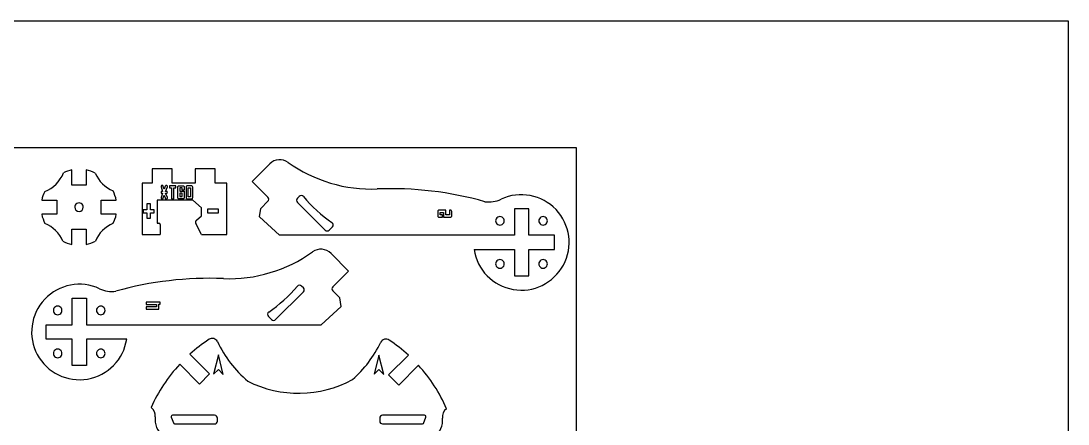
# Model space of a CAD drawing. Extents: x 88 to 1548, y 169 to 1230.
# Drawn here: x 576 to 1548, y 855 to 1230 of the extents above; entities that cross this region are included whole.
import ezdxf

# ---------------------------------------------------------------- set-up
doc = ezdxf.new("R2010")
doc.units = 0
doc.layers.add('corte', color=7, linetype='CONTINUOUS')
doc.layers.add('Grabado', color=7, linetype='CONTINUOUS')

msp = doc.modelspace()

# ---------------------------------------------------------------- linework, layer by layer
at = {"layer": 'corte', "color": 1}
for points in [[(623.671372, 1077.40107), (623.671372, 1091.53092)], [(636.95877, 1091.53092), (636.95877, 1077.40107)], [(698.1675, 1092.525525), (698.1675, 1079.23812)], [(716.769862, 1092.525525), (698.1675, 1092.525525)], [(716.769862, 1079.23812), (716.769862, 1092.525525)], [(738.0297, 1092.525525), (738.0297, 1079.23812)], [(756.6321, 1092.525525), (738.0297, 1092.525525)], [(756.6321, 1079.23812), (756.6321, 1092.525525)], [(805.640025, 1066.10943), (790.9128, 1080.836685), (807.2427, 1097.166622)], [(698.1675, 1079.23812), (688.866315, 1079.23812)], [(688.866315, 1079.23812), (688.866315, 1031.403495)], [(738.0297, 1079.23812), (716.769862, 1079.23812)], [(767.527725, 1079.23812), (756.6321, 1079.23812)], [(767.527725, 1031.403495), (767.527725, 1079.23812)], [(636.95877, 1077.40107), (623.671372, 1077.40107)], [(595.701127, 1063.560435), (609.830947, 1063.560435)], [(609.830947, 1063.560435), (609.830947, 1050.273037)], [(650.79948, 1063.560652), (664.929262, 1063.560652)], [(650.79948, 1050.273255), (650.79948, 1063.560652)], [(739.357808, 1044.939495), (744.00903, 1049.009295), (744.00903, 1056.31737), (736.03659, 1063.29327), (702.818085, 1063.29327), (702.818085, 1042.033395), (704.248433, 1042.033395)], [(816.4689, 1030.884787), (797.895225, 1047.996847), (799.1004, 1055.81151), (805.640025, 1062.35118)], [(832.8873, 1065.169867), (834.573525, 1066.856047)], [(858.653475, 1035.645465), (832.8873, 1061.411617)], [(609.830947, 1050.273037), (595.701172, 1050.273037)], [(664.929263, 1050.273255), (650.79948, 1050.273255)], [(1071.422475, 1017.59739), (1071.422475, 1030.884787), (1047.505125, 1030.884787), (1047.505125, 1055.466487), (1034.21775, 1055.466487), (1034.21775, 1030.884787), (816.4689, 1030.884787)], [(705.57717, 1040.704695), (705.57717, 1031.403495)], [(744.00903, 1031.403495), (738.740482, 1041.73197)], [(623.671665, 1036.432545), (636.959063, 1036.432545)], [(623.671665, 1022.30277), (623.671665, 1036.432545)], [(636.959062, 1036.432545), (636.95877, 1022.32872)], [(688.866315, 1031.403495), (705.57717, 1031.403495)], [(744.00903, 1031.403495), (767.527725, 1031.403495)], [(865.39245, 1038.626167), (862.411725, 1035.645465)], [(880.461675, 997.627552), (864.1317, 1013.957527)], [(996.8262, 1017.59739), (1034.21775, 1017.59739), (1034.21775, 993.015697), (1047.505125, 993.015697), (1047.505125, 1017.59739)], [(1047.505125, 1017.59739), (1071.422475, 1017.59739)], [(865.73445, 982.900297), (880.461675, 997.627552)], [(838.487175, 981.960735), (836.80095, 983.646922)], [(623.86932, 972.257355), (637.156718, 972.257355)], [(623.86932, 947.675661), (623.86932, 972.257355)], [(637.156718, 972.257355), (637.156718, 947.675661)], [(812.721, 952.436339), (838.487175, 978.202492)], [(872.274075, 972.602385), (865.73445, 979.142055)], [(873.479175, 964.787722), (872.274075, 972.602385)], [(854.9055, 947.675661), (873.479175, 964.787722)], [(805.982025, 955.417041), (808.96275, 952.436339)], [(599.951992, 947.675661), (623.86932, 947.675661)], [(599.951992, 934.388264), (599.951992, 947.675661)], [(637.156718, 947.675661), (854.9055, 947.675661)], [(623.86932, 934.388264), (599.951992, 934.388264)], [(623.86932, 909.806564), (623.86932, 934.388264)], [(637.156718, 934.388264), (637.156718, 909.806564)], [(674.548238, 934.388264), (637.156718, 934.388264)], [(723.7158, 910.990552), (742.035368, 892.63854), (751.431, 902.03415), (733.11141, 920.386162)], [(935.8956, 919.414155), (917.576025, 901.094587), (926.97165, 891.698977), (945.291225, 910.018545)], [(637.156718, 909.806564), (623.86932, 909.806564)], [(715.946362, 861.748942), (718.272127, 855.980842)], [(756.108, 863.574577), (717.178703, 863.574577)], [(719.639385, 855.602137), (756.108, 855.602137)], [(758.76555, 858.259612), (758.76555, 860.917095)], [(909.30195, 860.917095), (909.30195, 858.259612)], [(950.888775, 863.574577), (911.959425, 863.574577)], [(911.959425, 855.602137), (948.428025, 855.602137)], [(949.79535, 855.980842), (952.1211, 861.748942)]]:
    msp.add_lwpolyline(points, dxfattribs=at)
for points in [[(634.301438, 1056.916845)], [(1020.850575, 1040.265697)], [(1060.872225, 1040.265697)], [(1020.850575, 1000.250715)], [(1060.872225, 1000.24404)], [(610.50219, 965.029005)], [(650.52384, 965.029005)], [(610.50219, 925.007354)], [(650.52384, 925.014021)]]:
    msp.add_lwpolyline(points, close=True, dxfattribs=at)
for points in [[(824.377125, 1098.57222), (819.091152, 1102.359494), (811.840791, 1101.764721), (807.2427, 1097.166622)], [(824.377125, 1098.57222), (848.410436, 1081.352974), (877.500151, 1072.640984), (907.04205, 1073.815155)], [(598.452593, 1071.399945), (606.458447, 1074.450456), (612.781368, 1080.773437), (615.831802, 1088.77932)], [(623.671372, 1091.53092), (620.958201, 1090.928239), (618.326473, 1090.004533), (615.831802, 1088.77932)], [(645.424567, 1088.487345), (642.745313, 1089.861827), (639.899881, 1090.884801), (636.95877, 1091.53092)], [(645.424567, 1088.487345), (648.487599, 1081.020158), (654.416095, 1075.092442), (661.883685, 1072.030395)], [(598.452593, 1071.399945), (597.22743, 1068.905288), (596.303769, 1066.27358), (595.701127, 1063.560435)], [(664.929262, 1063.560652), (664.282832, 1066.503212), (663.259177, 1069.349993), (661.883685, 1072.030395)], [(1006.9725, 1062.030825), (974.487159, 1071.178691), (940.764214, 1075.15548), (907.04205, 1073.815155)], [(1072.896725, 1054.616114), (1059.772622, 1068.497522), (1039.233021, 1072.412501), (1021.92285, 1064.332057)], [(628.321401, 1060.371051), (627.087702, 1059.658438), (626.328124, 1058.341566), (626.328998, 1056.916845)], [(632.309034, 1060.371051), (631.075334, 1061.083664), (629.555101, 1061.083664), (628.321401, 1060.371051)], [(634.301438, 1056.916845), (634.302311, 1058.341566), (633.542733, 1059.658438), (632.309034, 1060.371051)], [(806.418386, 1064.230305), (806.418386, 1064.935114), (806.138401, 1065.611055), (805.640025, 1066.10943)], [(805.640025, 1062.35118), (806.138401, 1062.849554), (806.418386, 1063.525496), (806.418386, 1064.230305)], [(832.8873, 1065.169867), (832.388924, 1064.671493), (832.108939, 1063.995551), (832.108939, 1063.290742)], [(832.108939, 1063.290742), (832.108939, 1062.585933), (832.388924, 1061.909992), (832.8873, 1061.411617)], [(836.567628, 1067.631893), (835.823578, 1067.664122), (835.100147, 1067.382657), (834.573525, 1066.856047)], [(838.487175, 1066.686525), (838.008061, 1067.256699), (837.311678, 1067.599664), (836.567628, 1067.631893)], [(838.487175, 1066.686525), (846.191511, 1057.51771), (855.115543, 1049.447505), (865.0104, 1042.70097)], [(1006.9725, 1062.030825), (1012.073652, 1061.333467), (1017.267538, 1062.132936), (1021.92285, 1064.332057)], [(595.701172, 1050.273037), (596.347603, 1047.330477), (597.371258, 1044.483696), (598.74675, 1041.803295)], [(626.328998, 1056.916845), (626.330347, 1054.716271), (628.114643, 1052.933069), (630.315218, 1052.933069)], [(630.315218, 1052.933069), (632.515792, 1052.933069), (634.300088, 1054.716271), (634.301438, 1056.916845)], [(661.81227, 1041.713895), (663.21997, 1044.418929), (664.267853, 1047.29645), (664.929262, 1050.273255)], [(1079.740762, 1003.177853), (1088.778589, 1020.007983), (1086.020828, 1040.734705), (1072.896725, 1054.616114)], [(615.201653, 1025.34837), (612.139154, 1032.813982), (606.212358, 1038.740786), (598.74675, 1041.803295)], [(661.81227, 1041.713895), (654.435072, 1038.66296), (648.575273, 1032.801653), (645.526238, 1025.42367)], [(705.57717, 1040.704695), (705.577148, 1041.438521), (704.982259, 1042.033393), (704.248432, 1042.033395)], [(739.357807, 1044.939495), (738.441689, 1044.137899), (738.18734, 1042.816342), (738.740482, 1041.73197)], [(866.159209, 1040.753369), (866.085339, 1041.541231), (865.664205, 1042.255189), (865.0104, 1042.70097)], [(865.39245, 1038.626167), (865.951997, 1039.185711), (866.233078, 1039.965508), (866.159209, 1040.753369)], [(1017.396369, 1046.245733), (1016.683756, 1045.012034), (1016.683756, 1043.491801), (1017.396369, 1042.258101)], [(1020.850575, 1048.238137), (1019.425853, 1048.239011), (1018.108982, 1047.479433), (1017.396369, 1046.245733)], [(1017.396369, 1042.258101), (1018.108982, 1041.024401), (1019.425853, 1040.264823), (1020.850575, 1040.265697)], [(1024.304781, 1046.245733), (1023.592168, 1047.479433), (1022.275297, 1048.239011), (1020.850575, 1048.238137)], [(1020.850575, 1040.265697), (1022.275297, 1040.264823), (1023.592168, 1041.024401), (1024.304781, 1042.258101)], [(1024.304781, 1042.258101), (1025.017394, 1043.491801), (1025.017394, 1045.012034), (1024.304781, 1046.245733)], [(1057.418019, 1046.245733), (1056.705406, 1045.012034), (1056.705406, 1043.491801), (1057.418019, 1042.258101)], [(1060.872225, 1048.238137), (1059.447503, 1048.239011), (1058.130632, 1047.479433), (1057.418019, 1046.245733)], [(1057.418019, 1042.258101), (1058.130632, 1041.024401), (1059.447503, 1040.264823), (1060.872225, 1040.265697)], [(1064.326431, 1046.245733), (1063.613818, 1047.479433), (1062.296947, 1048.239011), (1060.872225, 1048.238137)], [(1060.872225, 1040.265697), (1062.296947, 1040.264823), (1063.613818, 1041.024401), (1064.326431, 1042.258101)], [(1064.326431, 1042.258101), (1065.039044, 1043.491801), (1065.039044, 1045.012034), (1064.326431, 1046.245733)], [(858.653475, 1035.645465), (859.151849, 1035.147089), (859.827791, 1034.867104), (860.5326, 1034.867104)], [(860.5326, 1034.867104), (861.237409, 1034.867104), (861.913351, 1035.147089), (862.411725, 1035.645465)], [(615.201653, 1025.34837), (617.882138, 1023.972848), (620.729011, 1022.949185), (623.671665, 1022.30277)], [(636.95877, 1022.32872), (639.937306, 1022.982455), (642.817553, 1024.022928), (645.526237, 1025.42367)], [(764.33235, 990.60603), (793.874275, 989.431845), (822.964019, 998.143838), (846.99735, 1015.363102)], [(864.1317, 1013.957527), (859.533614, 1018.555578), (852.283303, 1019.15034), (846.99735, 1015.363102)], [(996.8262, 1017.59739), (999.651439, 998.704174), (1014.260001, 983.744488), (1033.080798, 980.471394)], [(1017.396369, 1006.230751), (1016.683756, 1004.997051), (1016.683756, 1003.476818), (1017.396369, 1002.243118)], [(1020.850575, 1008.223155), (1019.425853, 1008.224029), (1018.108982, 1007.464451), (1017.396369, 1006.230751)], [(1017.396369, 1002.243118), (1018.108982, 1001.009419), (1019.425853, 1000.249841), (1020.850575, 1000.250715)], [(1024.304781, 1006.230751), (1023.592168, 1007.464451), (1022.275297, 1008.224029), (1020.850575, 1008.223155)], [(1020.850575, 1000.250715), (1022.275297, 1000.249841), (1023.592168, 1001.009419), (1024.304781, 1002.243118)], [(1024.304781, 1002.243118), (1025.017394, 1003.476818), (1025.017394, 1004.997051), (1024.304781, 1006.230751)], [(1033.080798, 980.471394), (1051.901596, 977.198299), (1070.702934, 986.347724), (1079.740762, 1003.177853)], [(1057.420054, 1006.223375), (1056.707984, 1004.990033), (1056.707984, 1003.470493), (1057.420054, 1002.237152)], [(1060.872225, 1008.216487), (1059.448084, 1008.216487), (1058.132124, 1007.456717), (1057.420054, 1006.223375)], [(1057.420054, 1002.237152), (1058.132124, 1001.00381), (1059.448084, 1000.24404), (1060.872225, 1000.24404)], [(1064.324396, 1006.223375), (1063.612326, 1007.456717), (1062.296366, 1008.216487), (1060.872225, 1008.216487)], [(1060.872225, 1000.24404), (1062.296366, 1000.24404), (1063.612326, 1001.00381), (1064.324396, 1002.237152)], [(1064.324396, 1002.237152), (1065.036466, 1003.470493), (1065.036466, 1004.990033), (1064.324396, 1006.223375)], [(764.33235, 990.60603), (730.610193, 991.946353), (696.887256, 987.969564), (664.401922, 978.8217)], [(649.45158, 981.122932), (632.141408, 989.203372), (611.601808, 985.288391), (598.477708, 971.406981)], [(806.364075, 959.491836), (816.258933, 966.238375), (825.182965, 974.308582), (832.8873, 983.4774)], [(834.806847, 984.422768), (834.062797, 984.390539), (833.366414, 984.047574), (832.8873, 983.4774)], [(836.80095, 983.646922), (836.274328, 984.173532), (835.550897, 984.454997), (834.806847, 984.422768)], [(838.487175, 978.202492), (839.524984, 979.240303), (839.524984, 980.922924), (838.487175, 981.960735)], [(865.73445, 982.900297), (864.696641, 981.862487), (864.696641, 980.179865), (865.73445, 979.142055)], [(649.45158, 981.122932), (654.106889, 978.923813), (659.300773, 978.124344), (664.401922, 978.8217)], [(598.477708, 971.406981), (585.353607, 957.525571), (582.595849, 936.798848), (591.633678, 919.96872)], [(607.048581, 963.036394), (606.336127, 961.802799), (606.336127, 960.282769), (607.048581, 959.049175)], [(610.50219, 965.029005), (609.077639, 965.029623), (607.761035, 964.269988), (607.048581, 963.036394)], [(613.955799, 963.036394), (613.243345, 964.269988), (611.926741, 965.029623), (610.50219, 965.029005)], [(613.955799, 959.049175), (614.668253, 960.282769), (614.668253, 961.802799), (613.955799, 963.036394)], [(647.070231, 963.036394), (646.357777, 961.802799), (646.357777, 960.282769), (647.070231, 959.049175)], [(650.52384, 965.029005), (649.099289, 965.029623), (647.782685, 964.269988), (647.070231, 963.036394)], [(653.977449, 963.036394), (653.264995, 964.269988), (651.948391, 965.029623), (650.52384, 965.029005)], [(653.977449, 959.049175), (654.689903, 960.282769), (654.689903, 961.802799), (653.977449, 963.036394)], [(607.048581, 959.049175), (607.761035, 957.81558), (609.077639, 957.055946), (610.50219, 957.056564)], [(610.50219, 957.056564), (611.926741, 957.055946), (613.243345, 957.81558), (613.955799, 959.049175)], [(647.070231, 959.049175), (647.782685, 957.81558), (649.099289, 957.055946), (650.52384, 957.056564)], [(650.52384, 957.056564), (651.948391, 957.055946), (653.264995, 957.81558), (653.977449, 959.049175)], [(805.215271, 957.54424), (805.141402, 956.75638), (805.422481, 955.976585), (805.982025, 955.417041)], [(806.364075, 959.491836), (805.710272, 959.046055), (805.28914, 958.332099), (805.215271, 957.54424)], [(808.96275, 952.436339), (809.461124, 951.937963), (810.137066, 951.657978), (810.841875, 951.657978)], [(810.841875, 951.657978), (811.546684, 951.657978), (812.222626, 951.937963), (812.721, 952.436339)], [(638.293643, 897.262266), (657.11444, 900.535362), (671.723, 915.495048), (674.548238, 934.388264)], [(750.96375, 934.17099), (744.675775, 930.030138), (738.708162, 925.422197), (733.11141, 920.386162)], [(755.331885, 934.863237), (753.844414, 935.278007), (752.250094, 935.025344), (750.96375, 934.17099)], [(758.71155, 932.010577), (758.052895, 933.407279), (756.819355, 934.448468), (755.331885, 934.863237)], [(913.708705, 934.249001), (912.218068, 933.845781), (910.976494, 932.814197), (910.307025, 931.422652)], [(918.071325, 933.522907), (916.791647, 934.387204), (915.199341, 934.65222), (913.708705, 934.249001)], [(935.8956, 919.414155), (930.319234, 924.560728), (924.360737, 929.277159), (918.071325, 933.522907)], [(607.047984, 923.01495), (606.335371, 921.78125), (606.335371, 920.261017), (607.047984, 919.027318)], [(610.50219, 925.007354), (609.077468, 925.008228), (607.760597, 924.24865), (607.047984, 923.01495)], [(613.956396, 923.01495), (613.243783, 924.24865), (611.926912, 925.008228), (610.50219, 925.007354)], [(613.956396, 919.027318), (614.669009, 920.261017), (614.669009, 921.78125), (613.956396, 923.01495)], [(647.069634, 923.021618), (646.357021, 921.787918), (646.357021, 920.267685), (647.069634, 919.033985)], [(650.52384, 925.014021), (649.099118, 925.014895), (647.782247, 924.255317), (647.069634, 923.021618)], [(653.978046, 923.021618), (653.265433, 924.255317), (651.948562, 925.014895), (650.52384, 925.014021)], [(653.978046, 919.033985), (654.690659, 920.267685), (654.690659, 921.787918), (653.978046, 923.021618)], [(758.71155, 932.010577), (765.363643, 917.90471), (774.946106, 905.378822), (786.8202, 895.267852)], [(884.04675, 896.733622), (895.027702, 906.428037), (903.956598, 918.222839), (910.307025, 931.422652)], [(591.633678, 919.96872), (600.671507, 903.138593), (619.472846, 893.98917), (638.293643, 897.262266)], [(607.047984, 919.027318), (607.760597, 917.793618), (609.077468, 917.03404), (610.50219, 917.034914)], [(610.50219, 917.034914), (611.926912, 917.03404), (613.243783, 917.793618), (613.956396, 919.027318)], [(647.069634, 919.033985), (647.782247, 917.800286), (649.099118, 917.040707), (650.52384, 917.041581)], [(650.52384, 917.041581), (651.948562, 917.040707), (653.265433, 917.800286), (653.978046, 919.033985)], [(723.7158, 910.990552), (712.747318, 899.102359), (703.771864, 885.519915), (697.13646, 870.768367)], [(971.40525, 869.704695), (964.920327, 884.456926), (956.102852, 898.069014), (945.291225, 910.018545)], [(786.8202, 895.267852), (817.523755, 879.84956), (853.82193, 880.396785), (884.04675, 896.733622)], [(701.058487, 862.02603), (701.490153, 865.444477), (699.976789, 868.817818), (697.13646, 870.768367)], [(971.40525, 869.704695), (968.549858, 867.77625), (967.010352, 864.414749), (967.415475, 860.993047)], [(701.058487, 862.02603), (700.065177, 855.343309), (702.924243, 848.671507), (708.448222, 844.78164)], [(716.077382, 862.989246), (715.830336, 862.623263), (715.781237, 862.158465), (715.946363, 861.748942)], [(717.178703, 863.574577), (716.737143, 863.574579), (716.324428, 863.355229), (716.077382, 862.989246)], [(718.272128, 855.980842), (718.68514, 855.733037), (719.157735, 855.602137), (719.639385, 855.602137)], [(757.987168, 862.796243), (757.488779, 863.29462), (756.81282, 863.574596), (756.108, 863.574577)], [(756.108, 855.602137), (756.812819, 855.602119), (757.488776, 855.882094), (757.987166, 856.380469)], [(757.987166, 856.380469), (758.485555, 856.878844), (758.765549, 857.554793), (758.76555, 858.259612)], [(758.76555, 860.917095), (758.765551, 861.621915), (758.485558, 862.297866), (757.987168, 862.796243)], [(911.959425, 863.574577), (910.49174, 863.574574), (909.301949, 862.384779), (909.30195, 860.917095)], [(909.30195, 858.259612), (909.301953, 856.79193), (910.491743, 855.60214), (911.959425, 855.602137)], [(948.428025, 855.602137), (948.909698, 855.602124), (949.382318, 855.733025), (949.79535, 855.980842)], [(951.990085, 862.98924), (951.743043, 863.355222), (951.330332, 863.574574), (950.888775, 863.574577)], [(952.1211, 861.748942), (952.286224, 862.158462), (952.237127, 862.623258), (951.990085, 862.98924)], [(959.892225, 843.80649), (965.446205, 847.653399), (968.356927, 854.302825), (967.415475, 860.993047)]]:
    msp.add_open_spline(points, degree=3, dxfattribs=at)
at = {"layer": 'Grabado', "color": 2}
for points in [[(88.09096, 1229.953241), (1547.94766, 1229.953241), (1547.94766, 168.718616), (88.09096, 168.718616)], [(294.476386, 1112.399637), (1091.43413, 1112.399637), (1091.43413, 315.441893), (294.476386, 315.441893)]]:
    msp.add_lwpolyline(points, close=True, dxfattribs=at)
at = {"layer": 'Grabado', "color": 5}
for points in [[(712.09267, 1071.628766), (710.672358, 1071.628766), (712.297983, 1075.773453), (712.297983, 1076.418453), (711.727045, 1076.989391), (711.302358, 1076.989391), (710.818608, 1077.019391), (710.334858, 1076.316266), (709.339233, 1073.708141), (708.094233, 1076.989391), (706.96642, 1076.989391), (706.394545, 1076.418453), (706.394545, 1075.773453), (707.771733, 1071.628766), (706.657983, 1071.628766)], [(706.555795, 1070.002203), (707.844858, 1070.002203), (706.394545, 1066.017828), (706.394545, 1065.373766), (706.96642, 1064.670641), (708.094233, 1064.670641), (709.339233, 1068.083141), (710.599233, 1064.670641), (711.727045, 1064.670641), (712.297983, 1065.373766), (712.297983, 1066.017828), (710.672358, 1070.075328), (712.034545, 1070.075328)], [(706.438608, 1070.822516), (706.438608, 1070.676266)], [(721.918608, 1065.681266), (721.918608, 1075.847516)], [(722.929233, 1076.858141), (726.971733, 1076.858141)], [(727.983295, 1075.847516), (727.983295, 1072.785641), (725.961108, 1072.785641), (725.961108, 1074.806891), (723.939858, 1074.806891), (723.939858, 1071.657828), (727.983295, 1071.657828), (727.983295, 1065.681266)], [(729.697045, 1075.642203), (729.697045, 1065.871578)], [(734.545795, 1076.858141), (730.912983, 1076.858141)], [(735.760795, 1065.871578), (735.760795, 1075.642203)], [(726.971733, 1064.670641), (722.929233, 1064.670641)], [(730.912983, 1064.670641), (734.75017, 1064.670641)], [(963.090738, 1053.041644), (963.090738, 1048.721644)], [(970.542738, 1049.801644), (970.542738, 1054.121645), (964.170738, 1054.121645)], [(964.170738, 1047.641643), (967.428738, 1047.641643), (967.428738, 1049.801644), (965.268738, 1049.801644), (965.268738, 1051.961644), (968.634738, 1051.961644), (968.634738, 1047.641643), (975.006738, 1047.641643)], [(975.006738, 1054.121645), (973.926738, 1054.121645), (973.926738, 1049.801644), (970.542738, 1049.801644)], [(976.086738, 1048.721644), (976.086738, 1053.041644)]]:
    msp.add_lwpolyline(points, dxfattribs=at)
for points in [[(718.153608, 1074.792828), (720.101733, 1074.792828), (720.101733, 1076.858141), (714.242358, 1076.858141), (714.242358, 1074.792828), (716.190483, 1074.792828), (716.190483, 1064.670641), (718.153608, 1064.670641)], [(725.961108, 1069.870953), (723.939858, 1069.870953), (723.939858, 1066.706891), (725.961108, 1066.706891)], [(731.718295, 1066.676891), (731.718295, 1074.806891), (733.739545, 1074.806891), (733.739545, 1066.676891)], [(734.545795, 1076.858141)], [(696.660483, 1051.607516), (700.132983, 1051.607516), (700.132983, 1054.596266), (696.660483, 1054.596266), (696.660483, 1060.000953), (693.292045, 1060.000953), (693.292045, 1054.596266), (689.702358, 1054.596266), (689.702358, 1051.607516), (693.174858, 1051.607516), (693.174858, 1046.861891), (696.660483, 1046.861891)], [(749.790483, 1055.456891), (759.399858, 1055.456891), (759.399858, 1051.253141), (749.790483, 1051.253141)], [(694.23448, 966.540821), (702.08248, 966.540821), (702.08248, 964.380821), (692.57848, 964.380821), (692.57848, 962.220821), (704.24248, 962.220821), (704.24248, 966.684821), (705.61048, 966.684821), (705.61048, 968.736821), (692.57848, 968.736821), (692.57848, 966.540821)], [(759.5917, 919.600278), (755.149825, 901.751216), (759.5917, 906.112466), (764.194825, 901.505591)], [(908.582358, 919.574966), (904.139545, 901.729653), (908.582358, 906.087153), (913.185483, 901.484028)]]:
    msp.add_lwpolyline(points, close=True, dxfattribs=at)
for points in [[(706.657983, 1071.628766), (706.519233, 1071.511578), (706.446108, 1071.240641), (706.438608, 1070.822516)], [(706.438608, 1070.676266), (706.438608, 1070.361266), (706.47517, 1070.138141), (706.555795, 1070.002203)], [(712.034545, 1070.075328), (712.209858, 1070.111891), (712.297983, 1070.346266), (712.297983, 1070.778453)], [(712.297983, 1070.778453), (712.297983, 1071.206891), (712.228608, 1071.489078), (712.09267, 1071.628766)], [(721.918608, 1075.847516), (721.918608, 1076.118453), (722.013295, 1076.352828), (722.211108, 1076.550641)], [(722.211108, 1076.550641), (722.40517, 1076.755016), (722.643295, 1076.858141), (722.929233, 1076.858141)], [(726.971733, 1076.858141), (727.25392, 1076.858141), (727.492045, 1076.755016), (727.689858, 1076.550641)], [(727.689858, 1076.550641), (727.88392, 1076.352828), (727.983295, 1076.118453), (727.983295, 1075.847516)], [(730.048608, 1076.491578), (729.814233, 1076.257203), (729.697045, 1075.971266), (729.697045, 1075.642203)], [(730.912983, 1076.858141), (730.567983, 1076.858141), (730.282983, 1076.733453), (730.048608, 1076.491578)], [(735.409233, 1076.491578), (735.174858, 1076.733453), (734.886108, 1076.858141), (734.545795, 1076.858141)], [(735.760795, 1075.642203), (735.760795, 1075.971266), (735.643608, 1076.257203), (735.409233, 1076.491578)], [(722.211108, 1064.963141), (722.013295, 1065.157203), (721.918608, 1065.395328), (721.918608, 1065.681266)], [(722.929233, 1064.670641), (722.643295, 1064.670641), (722.40517, 1064.765328), (722.211108, 1064.963141)], [(727.689858, 1064.963141), (727.492045, 1064.765328), (727.25392, 1064.670641), (726.971733, 1064.670641)], [(727.983295, 1065.681266), (727.983295, 1065.395328), (727.88392, 1065.157203), (727.689858, 1064.963141)], [(729.697045, 1065.871578), (729.697045, 1065.527516), (729.787983, 1065.245328), (729.975483, 1065.022203)], [(729.975483, 1065.022203), (730.169545, 1064.805641), (730.480795, 1064.688453), (730.912983, 1064.670641)], [(734.75017, 1064.670641), (735.043608, 1064.717516), (735.281733, 1064.853453), (735.468295, 1065.080328)], [(735.468295, 1065.080328), (735.662358, 1065.314703), (735.760795, 1065.578141), (735.760795, 1065.871578)], [(963.396738, 1053.815645), (963.192738, 1053.599646), (963.090738, 1053.341646), (963.090738, 1053.041644)], [(964.170738, 1054.121645), (963.870738, 1054.121646), (963.612738, 1054.019646), (963.396738, 1053.815645)], [(975.762738, 1053.815645), (975.55873, 1054.019646), (975.30673, 1054.121646), (975.006738, 1054.121645)], [(976.086738, 1053.041644), (976.086723, 1053.341646), (975.978723, 1053.599646), (975.762738, 1053.815645)], [(963.090738, 1048.721644), (963.090738, 1048.42165), (963.192738, 1048.169651), (963.396738, 1047.965643)], [(963.396738, 1047.965643), (963.612738, 1047.749651), (963.870738, 1047.641651), (964.170738, 1047.641643)], [(975.006738, 1047.641643), (975.30673, 1047.641651), (975.55873, 1047.749651), (975.762738, 1047.965643)], [(975.762738, 1047.965643), (975.978723, 1048.169651), (976.086723, 1048.42165), (976.086738, 1048.721644)]]:
    msp.add_open_spline(points, degree=3, dxfattribs=at)

doc.saveas('drawing.dxf')
